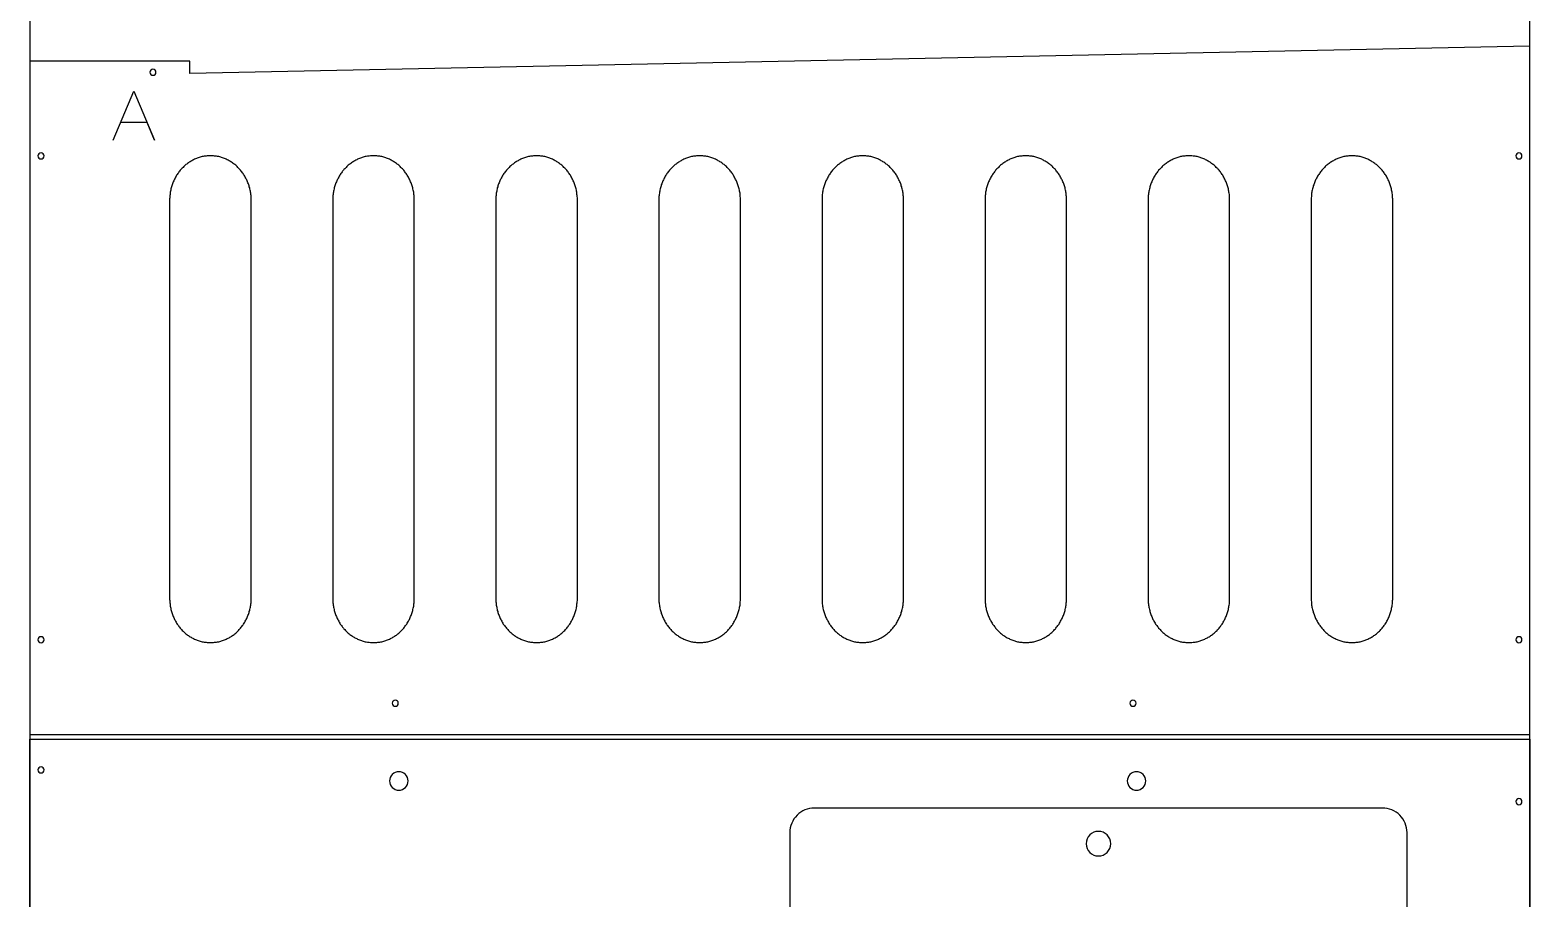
# Model space of a CAD drawing. Extents: x -841 to 4976, y -469 to 2808.
# Drawn here: x 2519 to 3739, y 1386 to 2092 of the extents above; entities that cross this region are included whole.
import ezdxf

# ---------------------------------------------------------------- set-up
doc = ezdxf.new("R2010")
doc.units = 0
for name, color, linetype in [('DEFAULT_LAYER', 1, 'CONTINUOUS'), ('LAYER_1', 18, 'CONTINUOUS'), ('T5_LOGOLAYER_20', 18, 'CONTINUOUS'), ('T5_LOGOLAYER_21', 18, 'CONTINUOUS')]:
    doc.layers.add(name, color=color, linetype=linetype)

msp = doc.modelspace()

# ---------------------------------------------------------------- linework, layer by layer
at = {"layer": 'DEFAULT_LAYER'}
for points in [[(2530.7, 1989.7, 0.414214), (2528.2, 1992.2, 0.414214), (2525.7, 1989.7, 0.414214), (2528.2, 1987.2, 0.414214)], [(3732.7, 1989.7, 0.414214), (3730.2, 1992.2, 0.414214), (3727.7, 1989.7, 0.414214), (3730.2, 1987.2, 0.414214)], [(2530.7, 1596.1, 0.414214), (2528.2, 1598.6, 0.414214), (2525.7, 1596.1, 0.414214), (2528.2, 1593.6, 0.414214)], [(3732.7, 1596.1, 0.414214), (3730.2, 1598.6, 0.414214), (3727.7, 1596.1, 0.414214), (3730.2, 1593.6, 0.414214)], [(2816.3, 1547, 0.414214), (2813.8, 1544.5, 0.414214), (2816.3, 1542, 0.414214), (2818.8, 1544.5, 0.414214)], [(3416.3, 1547, 0.414214), (3413.8, 1544.5, 0.414214), (3416.3, 1542, 0.414214), (3418.8, 1544.5, 0.414214)], [(2819.2, 1488.7, 0.414214), (2811.7, 1481.2, 0.414214), (2819.2, 1473.7, 0.414214), (2826.7, 1481.2, 0.414214)], [(3419.2, 1488.7, 0.414214), (3411.7, 1481.2, 0.414214), (3419.2, 1473.7, 0.414214), (3426.7, 1481.2, 0.414214)], [(3730.2, 1466.9, 0.414214), (3727.7, 1464.4, 0.414214), (3730.2, 1461.9, 0.414214), (3732.7, 1464.4, 0.414214)]]:
    msp.add_lwpolyline(points, format="xyb", close=True, dxfattribs=at)
for points in [[(2666, 1989.8), (2665.1, 1989.8), (2664.3, 1989.7), (2663.4, 1989.7), (2662.6, 1989.6), (2661.8, 1989.5), (2660.9, 1989.4), (2660.1, 1989.2), (2659.3, 1989.1), (2658.5, 1988.9), (2657.7, 1988.6), (2656.9, 1988.4), (2656.1, 1988.2), (2655.3, 1987.9), (2654.6, 1987.6), (2653.8, 1987.3), (2653.1, 1987), (2652.3, 1986.6), (2651.6, 1986.2), (2650.9, 1985.8), (2650.2, 1985.4), (2649.5, 1985), (2648.8, 1984.6), (2648.1, 1984.1), (2647.4, 1983.6), (2646.8, 1983.1), (2646.1, 1982.6), (2645.5, 1982.1), (2644.9, 1981.6), (2644.3, 1981), (2643.7, 1980.4), (2643.1, 1979.8), (2642.5, 1979.2), (2642, 1978.6), (2641.4, 1978), (2640.9, 1977.3), (2640.4, 1976.7), (2639.9, 1976), (2639.4, 1975.3), (2638.9, 1974.6), (2638.5, 1973.9), (2638, 1973.2), (2637.6, 1972.4), (2637.2, 1971.7), (2636.8, 1970.9), (2636.4, 1970.2), (2636.1, 1969.4), (2635.7, 1968.6), (2635.4, 1967.8), (2635.1, 1967), (2634.8, 1966.2), (2634.6, 1965.3), (2634.3, 1964.5), (2634.1, 1963.6), (2633.9, 1962.8), (2633.7, 1961.9), (2633.5, 1961), (2633.3, 1960.2), (2633.2, 1959.3), (2633.1, 1958.4), (2633, 1957.5), (2632.9, 1956.6), (2632.9, 1955.6), (2632.8, 1954.7), (2632.8, 1953.8), (2632.8, 1629.8), (2632.8, 1628.9), (2632.9, 1627.9), (2632.9, 1627), (2633, 1626.1), (2633.1, 1625.2), (2633.2, 1624.3), (2633.3, 1623.4), (2633.5, 1622.5), (2633.7, 1621.7), (2633.9, 1620.8), (2634.1, 1619.9), (2634.3, 1619.1), (2634.6, 1618.2), (2634.8, 1617.4), (2635.1, 1616.6), (2635.4, 1615.8), (2635.7, 1615), (2636.1, 1614.2), (2636.4, 1613.4), (2636.8, 1612.6), (2637.2, 1611.9), (2637.6, 1611.1), (2638, 1610.4), (2638.5, 1609.7), (2638.9, 1608.9), (2639.4, 1608.2), (2639.9, 1607.6), (2640.4, 1606.9), (2640.9, 1606.2), (2641.4, 1605.6), (2642, 1604.9), (2642.5, 1604.3), (2643.1, 1603.7), (2643.7, 1603.1), (2644.3, 1602.6), (2644.9, 1602), (2645.5, 1601.5), (2646.1, 1600.9), (2646.8, 1600.4), (2647.4, 1599.9), (2648.1, 1599.5), (2648.8, 1599), (2649.5, 1598.6), (2650.2, 1598.1), (2650.9, 1597.7), (2651.6, 1597.3), (2652.3, 1597), (2653.1, 1596.6), (2653.8, 1596.3), (2654.6, 1596), (2655.3, 1595.7), (2656.1, 1595.4), (2656.9, 1595.1), (2657.7, 1594.9), (2658.5, 1594.7), (2659.3, 1594.5), (2660.1, 1594.3), (2660.9, 1594.2), (2661.8, 1594.1), (2662.6, 1594), (2663.4, 1593.9), (2664.3, 1593.8), (2665.1, 1593.8), (2666, 1593.8), (2666.8, 1593.8), (2667.7, 1593.8), (2668.5, 1593.9), (2669.4, 1594), (2670.2, 1594.1), (2671, 1594.2), (2671.8, 1594.3), (2672.7, 1594.5), (2673.5, 1594.7), (2674.3, 1594.9), (2675.1, 1595.1), (2675.8, 1595.4), (2676.6, 1595.7), (2677.4, 1596), (2678.1, 1596.3), (2678.9, 1596.6), (2679.6, 1597), (2680.4, 1597.3), (2681.1, 1597.7), (2681.8, 1598.1), (2682.5, 1598.6), (2683.2, 1599), (2683.9, 1599.5), (2684.5, 1599.9), (2685.2, 1600.4), (2685.8, 1600.9), (2686.5, 1601.5), (2687.1, 1602), (2687.7, 1602.6), (2688.3, 1603.1), (2688.9, 1603.7), (2689.4, 1604.3), (2690, 1604.9), (2690.5, 1605.6), (2691.1, 1606.2), (2691.6, 1606.9), (2692.1, 1607.6), (2692.6, 1608.2), (2693, 1608.9), (2693.5, 1609.7), (2693.9, 1610.4), (2694.3, 1611.1), (2694.7, 1611.9), (2695.1, 1612.6), (2695.5, 1613.4), (2695.9, 1614.2), (2696.2, 1615), (2696.5, 1615.8), (2696.8, 1616.6), (2697.1, 1617.4), (2697.4, 1618.2), (2697.6, 1619.1), (2697.9, 1619.9), (2698.1, 1620.8), (2698.3, 1621.7), (2698.5, 1622.5), (2698.6, 1623.4), (2698.8, 1624.3), (2698.9, 1625.2), (2699, 1626.1), (2699, 1627), (2699.1, 1627.9), (2699.1, 1628.9), (2699.1, 1629.8), (2699.1, 1953.8), (2699.1, 1954.7), (2699.1, 1955.6), (2699, 1956.6), (2699, 1957.5), (2698.9, 1958.4), (2698.8, 1959.3), (2698.6, 1960.2), (2698.5, 1961), (2698.3, 1961.9), (2698.1, 1962.8), (2697.9, 1963.6), (2697.6, 1964.5), (2697.4, 1965.3), (2697.1, 1966.2), (2696.8, 1967), (2696.5, 1967.8), (2696.2, 1968.6), (2695.9, 1969.4), (2695.5, 1970.2), (2695.1, 1970.9), (2694.7, 1971.7), (2694.3, 1972.4), (2693.9, 1973.2), (2693.5, 1973.9), (2693, 1974.6), (2692.6, 1975.3), (2692.1, 1976), (2691.6, 1976.7), (2691.1, 1977.3), (2690.5, 1978), (2690, 1978.6), (2689.4, 1979.2), (2688.9, 1979.8), (2688.3, 1980.4), (2687.7, 1981), (2687.1, 1981.6), (2686.5, 1982.1), (2685.8, 1982.6), (2685.2, 1983.1), (2684.5, 1983.6), (2683.9, 1984.1), (2683.2, 1984.6), (2682.5, 1985), (2681.8, 1985.4), (2681.1, 1985.8), (2680.4, 1986.2), (2679.6, 1986.6), (2678.9, 1987), (2678.1, 1987.3), (2677.4, 1987.6), (2676.6, 1987.9), (2675.8, 1988.2), (2675.1, 1988.4), (2674.3, 1988.6), (2673.5, 1988.9), (2672.7, 1989.1), (2671.8, 1989.2), (2671, 1989.4), (2670.2, 1989.5), (2669.4, 1989.6), (2668.5, 1989.7), (2667.7, 1989.7), (2666.8, 1989.8)], [(2798.6, 1989.8), (2797.8, 1989.8), (2796.9, 1989.7), (2796.1, 1989.7), (2795.2, 1989.6), (2794.4, 1989.5), (2793.6, 1989.4), (2792.7, 1989.2), (2791.9, 1989.1), (2791.1, 1988.9), (2790.3, 1988.6), (2789.5, 1988.4), (2788.8, 1988.2), (2788, 1987.9), (2787.2, 1987.6), (2786.5, 1987.3), (2785.7, 1987), (2785, 1986.6), (2784.2, 1986.2), (2783.5, 1985.8), (2782.8, 1985.4), (2782.1, 1985), (2781.4, 1984.6), (2780.7, 1984.1), (2780.1, 1983.6), (2779.4, 1983.1), (2778.8, 1982.6), (2778.1, 1982.1), (2777.5, 1981.6), (2776.9, 1981), (2776.3, 1980.4), (2775.7, 1979.8), (2775.2, 1979.2), (2774.6, 1978.6), (2774.1, 1978), (2773.5, 1977.3), (2773, 1976.7), (2772.5, 1976), (2772, 1975.3), (2771.6, 1974.6), (2771.1, 1973.9), (2770.7, 1973.2), (2770.3, 1972.4), (2769.8, 1971.7), (2769.5, 1970.9), (2769.1, 1970.2), (2768.7, 1969.4), (2768.4, 1968.6), (2768.1, 1967.8), (2767.8, 1967), (2767.5, 1966.2), (2767.2, 1965.3), (2766.9, 1964.5), (2766.7, 1963.6), (2766.5, 1962.8), (2766.3, 1961.9), (2766.1, 1961), (2766, 1960.2), (2765.8, 1959.3), (2765.7, 1958.4), (2765.6, 1957.5), (2765.6, 1956.6), (2765.5, 1955.6), (2765.5, 1954.7), (2765.5, 1953.8), (2765.5, 1629.8), (2765.5, 1628.9), (2765.5, 1627.9), (2765.6, 1627), (2765.6, 1626.1), (2765.7, 1625.2), (2765.8, 1624.3), (2766, 1623.4), (2766.1, 1622.5), (2766.3, 1621.7), (2766.5, 1620.8), (2766.7, 1619.9), (2766.9, 1619.1), (2767.2, 1618.2), (2767.5, 1617.4), (2767.8, 1616.6), (2768.1, 1615.8), (2768.4, 1615), (2768.7, 1614.2), (2769.1, 1613.4), (2769.5, 1612.6), (2769.8, 1611.9), (2770.3, 1611.1), (2770.7, 1610.4), (2771.1, 1609.7), (2771.6, 1608.9), (2772, 1608.2), (2772.5, 1607.6), (2773, 1606.9), (2773.5, 1606.2), (2774.1, 1605.6), (2774.6, 1604.9), (2775.2, 1604.3), (2775.7, 1603.7), (2776.3, 1603.1), (2776.9, 1602.6), (2777.5, 1602), (2778.1, 1601.5), (2778.8, 1600.9), (2779.4, 1600.4), (2780.1, 1599.9), (2780.7, 1599.5), (2781.4, 1599), (2782.1, 1598.6), (2782.8, 1598.1), (2783.5, 1597.7), (2784.2, 1597.3), (2785, 1597), (2785.7, 1596.6), (2786.5, 1596.3), (2787.2, 1596), (2788, 1595.7), (2788.8, 1595.4), (2789.5, 1595.1), (2790.3, 1594.9), (2791.1, 1594.7), (2791.9, 1594.5), (2792.7, 1594.3), (2793.6, 1594.2), (2794.4, 1594.1), (2795.2, 1594), (2796.1, 1593.9), (2796.9, 1593.8), (2797.8, 1593.8), (2798.6, 1593.8), (2799.5, 1593.8), (2800.3, 1593.8), (2801.2, 1593.9), (2802, 1594), (2802.8, 1594.1), (2803.7, 1594.2), (2804.5, 1594.3), (2805.3, 1594.5), (2806.1, 1594.7), (2806.9, 1594.9), (2807.7, 1595.1), (2808.5, 1595.4), (2809.2, 1595.7), (2810, 1596), (2810.8, 1596.3), (2811.5, 1596.6), (2812.3, 1597), (2813, 1597.3), (2813.7, 1597.7), (2814.4, 1598.1), (2815.1, 1598.6), (2815.8, 1599), (2816.5, 1599.5), (2817.2, 1599.9), (2817.8, 1600.4), (2818.5, 1600.9), (2819.1, 1601.5), (2819.7, 1602), (2820.3, 1602.6), (2820.9, 1603.1), (2821.5, 1603.7), (2822.1, 1604.3), (2822.6, 1604.9), (2823.2, 1605.6), (2823.7, 1606.2), (2824.2, 1606.9), (2824.7, 1607.6), (2825.2, 1608.2), (2825.7, 1608.9), (2826.1, 1609.7), (2826.5, 1610.4), (2827, 1611.1), (2827.4, 1611.9), (2827.8, 1612.6), (2828.1, 1613.4), (2828.5, 1614.2), (2828.8, 1615), (2829.2, 1615.8), (2829.5, 1616.6), (2829.8, 1617.4), (2830, 1618.2), (2830.3, 1619.1), (2830.5, 1619.9), (2830.7, 1620.8), (2830.9, 1621.7), (2831.1, 1622.5), (2831.3, 1623.4), (2831.4, 1624.3), (2831.5, 1625.2), (2831.6, 1626.1), (2831.7, 1627), (2831.7, 1627.9), (2831.8, 1628.9), (2831.8, 1629.8), (2831.8, 1953.8), (2831.8, 1954.7), (2831.7, 1955.6), (2831.7, 1956.6), (2831.6, 1957.5), (2831.5, 1958.4), (2831.4, 1959.3), (2831.3, 1960.2), (2831.1, 1961), (2830.9, 1961.9), (2830.7, 1962.8), (2830.5, 1963.6), (2830.3, 1964.5), (2830, 1965.3), (2829.8, 1966.2), (2829.5, 1967), (2829.2, 1967.8), (2828.8, 1968.6), (2828.5, 1969.4), (2828.1, 1970.2), (2827.8, 1970.9), (2827.4, 1971.7), (2827, 1972.4), (2826.5, 1973.2), (2826.1, 1973.9), (2825.7, 1974.6), (2825.2, 1975.3), (2824.7, 1976), (2824.2, 1976.7), (2823.7, 1977.3), (2823.2, 1978), (2822.6, 1978.6), (2822.1, 1979.2), (2821.5, 1979.8), (2820.9, 1980.4), (2820.3, 1981), (2819.7, 1981.6), (2819.1, 1982.1), (2818.5, 1982.6), (2817.8, 1983.1), (2817.2, 1983.6), (2816.5, 1984.1), (2815.8, 1984.6), (2815.1, 1985), (2814.4, 1985.4), (2813.7, 1985.8), (2813, 1986.2), (2812.3, 1986.6), (2811.5, 1987), (2810.8, 1987.3), (2810, 1987.6), (2809.2, 1987.9), (2808.5, 1988.2), (2807.7, 1988.4), (2806.9, 1988.6), (2806.1, 1988.9), (2805.3, 1989.1), (2804.5, 1989.2), (2803.7, 1989.4), (2802.8, 1989.5), (2802, 1989.6), (2801.2, 1989.7), (2800.3, 1989.7), (2799.5, 1989.8)], [(2931.2, 1989.8), (2930.4, 1989.8), (2929.5, 1989.7), (2928.7, 1989.7), (2927.9, 1989.6), (2927, 1989.5), (2926.2, 1989.4), (2925.4, 1989.2), (2924.6, 1989.1), (2923.8, 1988.9), (2923, 1988.6), (2922.2, 1988.4), (2921.4, 1988.2), (2920.6, 1987.9), (2919.8, 1987.6), (2919.1, 1987.3), (2918.3, 1987), (2917.6, 1986.6), (2916.9, 1986.2), (2916.2, 1985.8), (2915.4, 1985.4), (2914.7, 1985), (2914.1, 1984.6), (2913.4, 1984.1), (2912.7, 1983.6), (2912.1, 1983.1), (2911.4, 1982.6), (2910.8, 1982.1), (2910.2, 1981.6), (2909.5, 1981), (2909, 1980.4), (2908.4, 1979.8), (2907.8, 1979.2), (2907.2, 1978.6), (2906.7, 1978), (2906.2, 1977.3), (2905.7, 1976.7), (2905.2, 1976), (2904.7, 1975.3), (2904.2, 1974.6), (2903.8, 1973.9), (2903.3, 1973.2), (2902.9, 1972.4), (2902.5, 1971.7), (2902.1, 1970.9), (2901.7, 1970.2), (2901.4, 1969.4), (2901, 1968.6), (2900.7, 1967.8), (2900.4, 1967), (2900.1, 1966.2), (2899.8, 1965.3), (2899.6, 1964.5), (2899.3, 1963.6), (2899.1, 1962.8), (2898.9, 1961.9), (2898.8, 1961), (2898.6, 1960.2), (2898.5, 1959.3), (2898.4, 1958.4), (2898.3, 1957.5), (2898.2, 1956.6), (2898.1, 1955.6), (2898.1, 1954.7), (2898.1, 1953.8), (2898.1, 1629.8), (2898.1, 1628.9), (2898.1, 1627.9), (2898.2, 1627), (2898.3, 1626.1), (2898.4, 1625.2), (2898.5, 1624.3), (2898.6, 1623.4), (2898.8, 1622.5), (2898.9, 1621.7), (2899.1, 1620.8), (2899.3, 1619.9), (2899.6, 1619.1), (2899.8, 1618.2), (2900.1, 1617.4), (2900.4, 1616.6), (2900.7, 1615.8), (2901, 1615), (2901.4, 1614.2), (2901.7, 1613.4), (2902.1, 1612.6), (2902.5, 1611.9), (2902.9, 1611.1), (2903.3, 1610.4), (2903.8, 1609.7), (2904.2, 1608.9), (2904.7, 1608.2), (2905.2, 1607.6), (2905.7, 1606.9), (2906.2, 1606.2), (2906.7, 1605.6), (2907.2, 1604.9), (2907.8, 1604.3), (2908.4, 1603.7), (2909, 1603.1), (2909.5, 1602.6), (2910.2, 1602), (2910.8, 1601.5), (2911.4, 1600.9), (2912.1, 1600.4), (2912.7, 1599.9), (2913.4, 1599.5), (2914.1, 1599), (2914.7, 1598.6), (2915.4, 1598.1), (2916.2, 1597.7), (2916.9, 1597.3), (2917.6, 1597), (2918.3, 1596.6), (2919.1, 1596.3), (2919.8, 1596), (2920.6, 1595.7), (2921.4, 1595.4), (2922.2, 1595.1), (2923, 1594.9), (2923.8, 1594.7), (2924.6, 1594.5), (2925.4, 1594.3), (2926.2, 1594.2), (2927, 1594.1), (2927.9, 1594), (2928.7, 1593.9), (2929.5, 1593.8), (2930.4, 1593.8), (2931.2, 1593.8), (2932.1, 1593.8), (2933, 1593.8), (2933.8, 1593.9), (2934.6, 1594), (2935.5, 1594.1), (2936.3, 1594.2), (2937.1, 1594.3), (2937.9, 1594.5), (2938.7, 1594.7), (2939.5, 1594.9), (2940.3, 1595.1), (2941.1, 1595.4), (2941.9, 1595.7), (2942.6, 1596), (2943.4, 1596.3), (2944.2, 1596.6), (2944.9, 1597), (2945.6, 1597.3), (2946.3, 1597.7), (2947.1, 1598.1), (2947.8, 1598.6), (2948.4, 1599), (2949.1, 1599.5), (2949.8, 1599.9), (2950.4, 1600.4), (2951.1, 1600.9), (2951.7, 1601.5), (2952.3, 1602), (2952.9, 1602.6), (2953.5, 1603.1), (2954.1, 1603.7), (2954.7, 1604.3), (2955.3, 1604.9), (2955.8, 1605.6), (2956.3, 1606.2), (2956.8, 1606.9), (2957.3, 1607.6), (2957.8, 1608.2), (2958.3, 1608.9), (2958.7, 1609.7), (2959.2, 1610.4), (2959.6, 1611.1), (2960, 1611.9), (2960.4, 1612.6), (2960.8, 1613.4), (2961.1, 1614.2), (2961.5, 1615), (2961.8, 1615.8), (2962.1, 1616.6), (2962.4, 1617.4), (2962.7, 1618.2), (2962.9, 1619.1), (2963.1, 1619.9), (2963.4, 1620.8), (2963.6, 1621.7), (2963.7, 1622.5), (2963.9, 1623.4), (2964, 1624.3), (2964.1, 1625.2), (2964.2, 1626.1), (2964.3, 1627), (2964.4, 1627.9), (2964.4, 1628.9), (2964.4, 1629.8), (2964.4, 1953.8), (2964.4, 1954.7), (2964.4, 1955.6), (2964.3, 1956.6), (2964.2, 1957.5), (2964.1, 1958.4), (2964, 1959.3), (2963.9, 1960.2), (2963.7, 1961), (2963.6, 1961.9), (2963.4, 1962.8), (2963.1, 1963.6), (2962.9, 1964.5), (2962.7, 1965.3), (2962.4, 1966.2), (2962.1, 1967), (2961.8, 1967.8), (2961.5, 1968.6), (2961.1, 1969.4), (2960.8, 1970.2), (2960.4, 1970.9), (2960, 1971.7), (2959.6, 1972.4), (2959.2, 1973.2), (2958.7, 1973.9), (2958.3, 1974.6), (2957.8, 1975.3), (2957.3, 1976), (2956.8, 1976.7), (2956.3, 1977.3), (2955.8, 1978), (2955.3, 1978.6), (2954.7, 1979.2), (2954.1, 1979.8), (2953.5, 1980.4), (2952.9, 1981), (2952.3, 1981.6), (2951.7, 1982.1), (2951.1, 1982.6), (2950.4, 1983.1), (2949.8, 1983.6), (2949.1, 1984.1), (2948.4, 1984.6), (2947.8, 1985), (2947.1, 1985.4), (2946.3, 1985.8), (2945.6, 1986.2), (2944.9, 1986.6), (2944.2, 1987), (2943.4, 1987.3), (2942.6, 1987.6), (2941.9, 1987.9), (2941.1, 1988.2), (2940.3, 1988.4), (2939.5, 1988.6), (2938.7, 1988.9), (2937.9, 1989.1), (2937.1, 1989.2), (2936.3, 1989.4), (2935.5, 1989.5), (2934.6, 1989.6), (2933.8, 1989.7), (2933, 1989.7), (2932.1, 1989.8)], [(3063.9, 1989.8), (3063, 1989.8), (3062.2, 1989.7), (3061.3, 1989.7), (3060.5, 1989.6), (3059.7, 1989.5), (3058.8, 1989.4), (3058, 1989.2), (3057.2, 1989.1), (3056.4, 1988.9), (3055.6, 1988.6), (3054.8, 1988.4), (3054, 1988.2), (3053.2, 1987.9), (3052.5, 1987.6), (3051.7, 1987.3), (3051, 1987), (3050.2, 1986.6), (3049.5, 1986.2), (3048.8, 1985.8), (3048.1, 1985.4), (3047.4, 1985), (3046.7, 1984.6), (3046, 1984.1), (3045.3, 1983.6), (3044.7, 1983.1), (3044, 1982.6), (3043.4, 1982.1), (3042.8, 1981.6), (3042.2, 1981), (3041.6, 1980.4), (3041, 1979.8), (3040.4, 1979.2), (3039.9, 1978.6), (3039.3, 1978), (3038.8, 1977.3), (3038.3, 1976.7), (3037.8, 1976), (3037.3, 1975.3), (3036.8, 1974.6), (3036.4, 1973.9), (3035.9, 1973.2), (3035.5, 1972.4), (3035.1, 1971.7), (3034.7, 1970.9), (3034.4, 1970.2), (3034, 1969.4), (3033.7, 1968.6), (3033.3, 1967.8), (3033, 1967), (3032.7, 1966.2), (3032.5, 1965.3), (3032.2, 1964.5), (3032, 1963.6), (3031.8, 1962.8), (3031.6, 1961.9), (3031.4, 1961), (3031.2, 1960.2), (3031.1, 1959.3), (3031, 1958.4), (3030.9, 1957.5), (3030.8, 1956.6), (3030.8, 1955.6), (3030.7, 1954.7), (3030.7, 1953.8), (3030.7, 1629.8), (3030.7, 1628.9), (3030.8, 1627.9), (3030.8, 1627), (3030.9, 1626.1), (3031, 1625.2), (3031.1, 1624.3), (3031.2, 1623.4), (3031.4, 1622.5), (3031.6, 1621.7), (3031.8, 1620.8), (3032, 1619.9), (3032.2, 1619.1), (3032.5, 1618.2), (3032.7, 1617.4), (3033, 1616.6), (3033.3, 1615.8), (3033.7, 1615), (3034, 1614.2), (3034.4, 1613.4), (3034.7, 1612.6), (3035.1, 1611.9), (3035.5, 1611.1), (3035.9, 1610.4), (3036.4, 1609.7), (3036.8, 1608.9), (3037.3, 1608.2), (3037.8, 1607.6), (3038.3, 1606.9), (3038.8, 1606.2), (3039.3, 1605.6), (3039.9, 1604.9), (3040.4, 1604.3), (3041, 1603.7), (3041.6, 1603.1), (3042.2, 1602.6), (3042.8, 1602), (3043.4, 1601.5), (3044, 1600.9), (3044.7, 1600.4), (3045.3, 1599.9), (3046, 1599.5), (3046.7, 1599), (3047.4, 1598.6), (3048.1, 1598.1), (3048.8, 1597.7), (3049.5, 1597.3), (3050.2, 1597), (3051, 1596.6), (3051.7, 1596.3), (3052.5, 1596), (3053.2, 1595.7), (3054, 1595.4), (3054.8, 1595.1), (3055.6, 1594.9), (3056.4, 1594.7), (3057.2, 1594.5), (3058, 1594.3), (3058.8, 1594.2), (3059.7, 1594.1), (3060.5, 1594), (3061.3, 1593.9), (3062.2, 1593.8), (3063, 1593.8), (3063.9, 1593.8), (3064.7, 1593.8), (3065.6, 1593.8), (3066.4, 1593.9), (3067.3, 1594), (3068.1, 1594.1), (3068.9, 1594.2), (3069.8, 1594.3), (3070.6, 1594.5), (3071.4, 1594.7), (3072.2, 1594.9), (3073, 1595.1), (3073.7, 1595.4), (3074.5, 1595.7), (3075.3, 1596), (3076, 1596.3), (3076.8, 1596.6), (3077.5, 1597), (3078.3, 1597.3), (3079, 1597.7), (3079.7, 1598.1), (3080.4, 1598.6), (3081.1, 1599), (3081.8, 1599.5), (3082.4, 1599.9), (3083.1, 1600.4), (3083.7, 1600.9), (3084.4, 1601.5), (3085, 1602), (3085.6, 1602.6), (3086.2, 1603.1), (3086.8, 1603.7), (3087.3, 1604.3), (3087.9, 1604.9), (3088.4, 1605.6), (3089, 1606.2), (3089.5, 1606.9), (3090, 1607.6), (3090.5, 1608.2), (3090.9, 1608.9), (3091.4, 1609.7), (3091.8, 1610.4), (3092.2, 1611.1), (3092.6, 1611.9), (3093, 1612.6), (3093.4, 1613.4), (3093.8, 1614.2), (3094.1, 1615), (3094.4, 1615.8), (3094.7, 1616.6), (3095, 1617.4), (3095.3, 1618.2), (3095.6, 1619.1), (3095.8, 1619.9), (3096, 1620.8), (3096.2, 1621.7), (3096.4, 1622.5), (3096.5, 1623.4), (3096.7, 1624.3), (3096.8, 1625.2), (3096.9, 1626.1), (3096.9, 1627), (3097, 1627.9), (3097, 1628.9), (3097, 1629.8), (3097, 1953.8), (3097, 1954.7), (3097, 1955.6), (3096.9, 1956.6), (3096.9, 1957.5), (3096.8, 1958.4), (3096.7, 1959.3), (3096.5, 1960.2), (3096.4, 1961), (3096.2, 1961.9), (3096, 1962.8), (3095.8, 1963.6), (3095.6, 1964.5), (3095.3, 1965.3), (3095, 1966.2), (3094.7, 1967), (3094.4, 1967.8), (3094.1, 1968.6), (3093.8, 1969.4), (3093.4, 1970.2), (3093, 1970.9), (3092.6, 1971.7), (3092.2, 1972.4), (3091.8, 1973.2), (3091.4, 1973.9), (3090.9, 1974.6), (3090.5, 1975.3), (3090, 1976), (3089.5, 1976.7), (3089, 1977.3), (3088.4, 1978), (3087.9, 1978.6), (3087.3, 1979.2), (3086.8, 1979.8), (3086.2, 1980.4), (3085.6, 1981), (3085, 1981.6), (3084.4, 1982.1), (3083.7, 1982.6), (3083.1, 1983.1), (3082.4, 1983.6), (3081.8, 1984.1), (3081.1, 1984.6), (3080.4, 1985), (3079.7, 1985.4), (3079, 1985.8), (3078.3, 1986.2), (3077.5, 1986.6), (3076.8, 1987), (3076, 1987.3), (3075.3, 1987.6), (3074.5, 1987.9), (3073.7, 1988.2), (3073, 1988.4), (3072.2, 1988.6), (3071.4, 1988.9), (3070.6, 1989.1), (3069.8, 1989.2), (3068.9, 1989.4), (3068.1, 1989.5), (3067.3, 1989.6), (3066.4, 1989.7), (3065.6, 1989.7), (3064.7, 1989.8)], [(3196.5, 1989.8), (3195.7, 1989.8), (3194.8, 1989.7), (3194, 1989.7), (3193.1, 1989.6), (3192.3, 1989.5), (3191.5, 1989.4), (3190.6, 1989.2), (3189.8, 1989.1), (3189, 1988.9), (3188.2, 1988.6), (3187.4, 1988.4), (3186.7, 1988.2), (3185.9, 1987.9), (3185.1, 1987.6), (3184.4, 1987.3), (3183.6, 1987), (3182.9, 1986.6), (3182.1, 1986.2), (3181.4, 1985.8), (3180.7, 1985.4), (3180, 1985), (3179.3, 1984.6), (3178.6, 1984.1), (3178, 1983.6), (3177.3, 1983.1), (3176.7, 1982.6), (3176, 1982.1), (3175.4, 1981.6), (3174.8, 1981), (3174.2, 1980.4), (3173.6, 1979.8), (3173.1, 1979.2), (3172.5, 1978.6), (3172, 1978), (3171.4, 1977.3), (3170.9, 1976.7), (3170.4, 1976), (3169.9, 1975.3), (3169.5, 1974.6), (3169, 1973.9), (3168.6, 1973.2), (3168.2, 1972.4), (3167.8, 1971.7), (3167.4, 1970.9), (3167, 1970.2), (3166.6, 1969.4), (3166.3, 1968.6), (3166, 1967.8), (3165.7, 1967), (3165.4, 1966.2), (3165.1, 1965.3), (3164.8, 1964.5), (3164.6, 1963.6), (3164.4, 1962.8), (3164.2, 1961.9), (3164, 1961), (3163.9, 1960.2), (3163.7, 1959.3), (3163.6, 1958.4), (3163.5, 1957.5), (3163.5, 1956.6), (3163.4, 1955.6), (3163.4, 1954.7), (3163.4, 1953.8), (3163.4, 1629.8), (3163.4, 1628.9), (3163.4, 1627.9), (3163.5, 1627), (3163.5, 1626.1), (3163.6, 1625.2), (3163.7, 1624.3), (3163.9, 1623.4), (3164, 1622.5), (3164.2, 1621.7), (3164.4, 1620.8), (3164.6, 1619.9), (3164.8, 1619.1), (3165.1, 1618.2), (3165.4, 1617.4), (3165.7, 1616.6), (3166, 1615.8), (3166.3, 1615), (3166.6, 1614.2), (3167, 1613.4), (3167.4, 1612.6), (3167.8, 1611.9), (3168.2, 1611.1), (3168.6, 1610.4), (3169, 1609.7), (3169.5, 1608.9), (3169.9, 1608.2), (3170.4, 1607.6), (3170.9, 1606.9), (3171.4, 1606.2), (3172, 1605.6), (3172.5, 1604.9), (3173.1, 1604.3), (3173.6, 1603.7), (3174.2, 1603.1), (3174.8, 1602.6), (3175.4, 1602), (3176, 1601.5), (3176.7, 1600.9), (3177.3, 1600.4), (3178, 1599.9), (3178.6, 1599.5), (3179.3, 1599), (3180, 1598.6), (3180.7, 1598.1), (3181.4, 1597.7), (3182.1, 1597.3), (3182.9, 1597), (3183.6, 1596.6), (3184.4, 1596.3), (3185.1, 1596), (3185.9, 1595.7), (3186.7, 1595.4), (3187.4, 1595.1), (3188.2, 1594.9), (3189, 1594.7), (3189.8, 1594.5), (3190.6, 1594.3), (3191.5, 1594.2), (3192.3, 1594.1), (3193.1, 1594), (3194, 1593.9), (3194.8, 1593.8), (3195.7, 1593.8), (3196.5, 1593.8), (3197.4, 1593.8), (3198.2, 1593.8), (3199.1, 1593.9), (3199.9, 1594), (3200.7, 1594.1), (3201.6, 1594.2), (3202.4, 1594.3), (3203.2, 1594.5), (3204, 1594.7), (3204.8, 1594.9), (3205.6, 1595.1), (3206.4, 1595.4), (3207.2, 1595.7), (3207.9, 1596), (3208.7, 1596.3), (3209.4, 1596.6), (3210.2, 1597), (3210.9, 1597.3), (3211.6, 1597.7), (3212.3, 1598.1), (3213, 1598.6), (3213.7, 1599), (3214.4, 1599.5), (3215.1, 1599.9), (3215.7, 1600.4), (3216.4, 1600.9), (3217, 1601.5), (3217.6, 1602), (3218.2, 1602.6), (3218.8, 1603.1), (3219.4, 1603.7), (3220, 1604.3), (3220.5, 1604.9), (3221.1, 1605.6), (3221.6, 1606.2), (3222.1, 1606.9), (3222.6, 1607.6), (3223.1, 1608.2), (3223.6, 1608.9), (3224, 1609.7), (3224.5, 1610.4), (3224.9, 1611.1), (3225.3, 1611.9), (3225.7, 1612.6), (3226, 1613.4), (3226.4, 1614.2), (3226.7, 1615), (3227.1, 1615.8), (3227.4, 1616.6), (3227.7, 1617.4), (3227.9, 1618.2), (3228.2, 1619.1), (3228.4, 1619.9), (3228.6, 1620.8), (3228.8, 1621.7), (3229, 1622.5), (3229.2, 1623.4), (3229.3, 1624.3), (3229.4, 1625.2), (3229.5, 1626.1), (3229.6, 1627), (3229.6, 1627.9), (3229.7, 1628.9), (3229.7, 1629.8), (3229.7, 1953.8), (3229.7, 1954.7), (3229.6, 1955.6), (3229.6, 1956.6), (3229.5, 1957.5), (3229.4, 1958.4), (3229.3, 1959.3), (3229.2, 1960.2), (3229, 1961), (3228.8, 1961.9), (3228.6, 1962.8), (3228.4, 1963.6), (3228.2, 1964.5), (3227.9, 1965.3), (3227.7, 1966.2), (3227.4, 1967), (3227.1, 1967.8), (3226.7, 1968.6), (3226.4, 1969.4), (3226, 1970.2), (3225.7, 1970.9), (3225.3, 1971.7), (3224.9, 1972.4), (3224.5, 1973.2), (3224, 1973.9), (3223.6, 1974.6), (3223.1, 1975.3), (3222.6, 1976), (3222.1, 1976.7), (3221.6, 1977.3), (3221.1, 1978), (3220.5, 1978.6), (3220, 1979.2), (3219.4, 1979.8), (3218.8, 1980.4), (3218.2, 1981), (3217.6, 1981.6), (3217, 1982.1), (3216.4, 1982.6), (3215.7, 1983.1), (3215.1, 1983.6), (3214.4, 1984.1), (3213.7, 1984.6), (3213, 1985), (3212.3, 1985.4), (3211.6, 1985.8), (3210.9, 1986.2), (3210.2, 1986.6), (3209.4, 1987), (3208.7, 1987.3), (3207.9, 1987.6), (3207.2, 1987.9), (3206.4, 1988.2), (3205.6, 1988.4), (3204.8, 1988.6), (3204, 1988.9), (3203.2, 1989.1), (3202.4, 1989.2), (3201.6, 1989.4), (3200.7, 1989.5), (3199.9, 1989.6), (3199.1, 1989.7), (3198.2, 1989.7), (3197.4, 1989.8)], [(3329.2, 1989.8), (3328.3, 1989.8), (3327.4, 1989.7), (3326.6, 1989.7), (3325.8, 1989.6), (3324.9, 1989.5), (3324.1, 1989.4), (3323.3, 1989.2), (3322.5, 1989.1), (3321.7, 1988.9), (3320.9, 1988.6), (3320.1, 1988.4), (3319.3, 1988.2), (3318.5, 1987.9), (3317.8, 1987.6), (3317, 1987.3), (3316.2, 1987), (3315.5, 1986.6), (3314.8, 1986.2), (3314.1, 1985.8), (3313.3, 1985.4), (3312.6, 1985), (3312, 1984.6), (3311.3, 1984.1), (3310.6, 1983.6), (3310, 1983.1), (3309.3, 1982.6), (3308.7, 1982.1), (3308.1, 1981.6), (3307.5, 1981), (3306.9, 1980.4), (3306.3, 1979.8), (3305.7, 1979.2), (3305.1, 1978.6), (3304.6, 1978), (3304.1, 1977.3), (3303.6, 1976.7), (3303.1, 1976), (3302.6, 1975.3), (3302.1, 1974.6), (3301.7, 1973.9), (3301.2, 1973.2), (3300.8, 1972.4), (3300.4, 1971.7), (3300, 1970.9), (3299.6, 1970.2), (3299.3, 1969.4), (3298.9, 1968.6), (3298.6, 1967.8), (3298.3, 1967), (3298, 1966.2), (3297.7, 1965.3), (3297.5, 1964.5), (3297.3, 1963.6), (3297, 1962.8), (3296.8, 1961.9), (3296.7, 1961), (3296.5, 1960.2), (3296.4, 1959.3), (3296.3, 1958.4), (3296.2, 1957.5), (3296.1, 1956.6), (3296, 1955.6), (3296, 1954.7), (3296, 1953.8), (3296, 1629.8), (3296, 1628.9), (3296, 1627.9), (3296.1, 1627), (3296.2, 1626.1), (3296.3, 1625.2), (3296.4, 1624.3), (3296.5, 1623.4), (3296.7, 1622.5), (3296.8, 1621.7), (3297, 1620.8), (3297.3, 1619.9), (3297.5, 1619.1), (3297.7, 1618.2), (3298, 1617.4), (3298.3, 1616.6), (3298.6, 1615.8), (3298.9, 1615), (3299.3, 1614.2), (3299.6, 1613.4), (3300, 1612.6), (3300.4, 1611.9), (3300.8, 1611.1), (3301.2, 1610.4), (3301.7, 1609.7), (3302.1, 1608.9), (3302.6, 1608.2), (3303.1, 1607.6), (3303.6, 1606.9), (3304.1, 1606.2), (3304.6, 1605.6), (3305.1, 1604.9), (3305.7, 1604.3), (3306.3, 1603.7), (3306.9, 1603.1), (3307.5, 1602.6), (3308.1, 1602), (3308.7, 1601.5), (3309.3, 1600.9), (3310, 1600.4), (3310.6, 1599.9), (3311.3, 1599.5), (3312, 1599), (3312.6, 1598.6), (3313.3, 1598.1), (3314.1, 1597.7), (3314.8, 1597.3), (3315.5, 1597), (3316.2, 1596.6), (3317, 1596.3), (3317.8, 1596), (3318.5, 1595.7), (3319.3, 1595.4), (3320.1, 1595.1), (3320.9, 1594.9), (3321.7, 1594.7), (3322.5, 1594.5), (3323.3, 1594.3), (3324.1, 1594.2), (3324.9, 1594.1), (3325.8, 1594), (3326.6, 1593.9), (3327.4, 1593.8), (3328.3, 1593.8), (3329.2, 1593.8), (3330, 1593.8), (3330.9, 1593.8), (3331.7, 1593.9), (3332.5, 1594), (3333.4, 1594.1), (3334.2, 1594.2), (3335, 1594.3), (3335.8, 1594.5), (3336.6, 1594.7), (3337.4, 1594.9), (3338.2, 1595.1), (3339, 1595.4), (3339.8, 1595.7), (3340.6, 1596), (3341.3, 1596.3), (3342.1, 1596.6), (3342.8, 1597), (3343.5, 1597.3), (3344.2, 1597.7), (3345, 1598.1), (3345.7, 1598.6), (3346.3, 1599), (3347, 1599.5), (3347.7, 1599.9), (3348.3, 1600.4), (3349, 1600.9), (3349.6, 1601.5), (3350.2, 1602), (3350.9, 1602.6), (3351.4, 1603.1), (3352, 1603.7), (3352.6, 1604.3), (3353.2, 1604.9), (3353.7, 1605.6), (3354.2, 1606.2), (3354.7, 1606.9), (3355.2, 1607.6), (3355.7, 1608.2), (3356.2, 1608.9), (3356.6, 1609.7), (3357.1, 1610.4), (3357.5, 1611.1), (3357.9, 1611.9), (3358.3, 1612.6), (3358.7, 1613.4), (3359, 1614.2), (3359.4, 1615), (3359.7, 1615.8), (3360, 1616.6), (3360.3, 1617.4), (3360.6, 1618.2), (3360.8, 1619.1), (3361.1, 1619.9), (3361.3, 1620.8), (3361.5, 1621.7), (3361.6, 1622.5), (3361.8, 1623.4), (3361.9, 1624.3), (3362, 1625.2), (3362.1, 1626.1), (3362.2, 1627), (3362.3, 1627.9), (3362.3, 1628.9), (3362.3, 1629.8), (3362.3, 1953.8), (3362.3, 1954.7), (3362.3, 1955.6), (3362.2, 1956.6), (3362.1, 1957.5), (3362, 1958.4), (3361.9, 1959.3), (3361.8, 1960.2), (3361.6, 1961), (3361.5, 1961.9), (3361.3, 1962.8), (3361.1, 1963.6), (3360.8, 1964.5), (3360.6, 1965.3), (3360.3, 1966.2), (3360, 1967), (3359.7, 1967.8), (3359.4, 1968.6), (3359, 1969.4), (3358.7, 1970.2), (3358.3, 1970.9), (3357.9, 1971.7), (3357.5, 1972.4), (3357.1, 1973.2), (3356.6, 1973.9), (3356.2, 1974.6), (3355.7, 1975.3), (3355.2, 1976), (3354.7, 1976.7), (3354.2, 1977.3), (3353.7, 1978), (3353.2, 1978.6), (3352.6, 1979.2), (3352, 1979.8), (3351.4, 1980.4), (3350.9, 1981), (3350.2, 1981.6), (3349.6, 1982.1), (3349, 1982.6), (3348.3, 1983.1), (3347.7, 1983.6), (3347, 1984.1), (3346.3, 1984.6), (3345.7, 1985), (3345, 1985.4), (3344.2, 1985.8), (3343.5, 1986.2), (3342.8, 1986.6), (3342.1, 1987), (3341.3, 1987.3), (3340.6, 1987.6), (3339.8, 1987.9), (3339, 1988.2), (3338.2, 1988.4), (3337.4, 1988.6), (3336.6, 1988.9), (3335.8, 1989.1), (3335, 1989.2), (3334.2, 1989.4), (3333.4, 1989.5), (3332.5, 1989.6), (3331.7, 1989.7), (3330.9, 1989.7), (3330, 1989.8)], [(3461.8, 1989.8), (3460.9, 1989.8), (3460.1, 1989.7), (3459.2, 1989.7), (3458.4, 1989.6), (3457.6, 1989.5), (3456.7, 1989.4), (3455.9, 1989.2), (3455.1, 1989.1), (3454.3, 1988.9), (3453.5, 1988.6), (3452.7, 1988.4), (3451.9, 1988.2), (3451.2, 1987.9), (3450.4, 1987.6), (3449.6, 1987.3), (3448.9, 1987), (3448.1, 1986.6), (3447.4, 1986.2), (3446.7, 1985.8), (3446, 1985.4), (3445.3, 1985), (3444.6, 1984.6), (3443.9, 1984.1), (3443.2, 1983.6), (3442.6, 1983.1), (3441.9, 1982.6), (3441.3, 1982.1), (3440.7, 1981.6), (3440.1, 1981), (3439.5, 1980.4), (3438.9, 1979.8), (3438.3, 1979.2), (3437.8, 1978.6), (3437.2, 1978), (3436.7, 1977.3), (3436.2, 1976.7), (3435.7, 1976), (3435.2, 1975.3), (3434.7, 1974.6), (3434.3, 1973.9), (3433.9, 1973.2), (3433.4, 1972.4), (3433, 1971.7), (3432.6, 1970.9), (3432.3, 1970.2), (3431.9, 1969.4), (3431.6, 1968.6), (3431.2, 1967.8), (3430.9, 1967), (3430.6, 1966.2), (3430.4, 1965.3), (3430.1, 1964.5), (3429.9, 1963.6), (3429.7, 1962.8), (3429.5, 1961.9), (3429.3, 1961), (3429.1, 1960.2), (3429, 1959.3), (3428.9, 1958.4), (3428.8, 1957.5), (3428.7, 1956.6), (3428.7, 1955.6), (3428.6, 1954.7), (3428.6, 1953.8), (3428.6, 1629.8), (3428.6, 1628.9), (3428.7, 1627.9), (3428.7, 1627), (3428.8, 1626.1), (3428.9, 1625.2), (3429, 1624.3), (3429.1, 1623.4), (3429.3, 1622.5), (3429.5, 1621.7), (3429.7, 1620.8), (3429.9, 1619.9), (3430.1, 1619.1), (3430.4, 1618.2), (3430.6, 1617.4), (3430.9, 1616.6), (3431.2, 1615.8), (3431.6, 1615), (3431.9, 1614.2), (3432.3, 1613.4), (3432.6, 1612.6), (3433, 1611.9), (3433.4, 1611.1), (3433.9, 1610.4), (3434.3, 1609.7), (3434.7, 1608.9), (3435.2, 1608.2), (3435.7, 1607.6), (3436.2, 1606.9), (3436.7, 1606.2), (3437.2, 1605.6), (3437.8, 1604.9), (3438.3, 1604.3), (3438.9, 1603.7), (3439.5, 1603.1), (3440.1, 1602.6), (3440.7, 1602), (3441.3, 1601.5), (3441.9, 1600.9), (3442.6, 1600.4), (3443.2, 1599.9), (3443.9, 1599.5), (3444.6, 1599), (3445.3, 1598.6), (3446, 1598.1), (3446.7, 1597.7), (3447.4, 1597.3), (3448.1, 1597), (3448.9, 1596.6), (3449.6, 1596.3), (3450.4, 1596), (3451.2, 1595.7), (3451.9, 1595.4), (3452.7, 1595.1), (3453.5, 1594.9), (3454.3, 1594.7), (3455.1, 1594.5), (3455.9, 1594.3), (3456.7, 1594.2), (3457.6, 1594.1), (3458.4, 1594), (3459.2, 1593.9), (3460.1, 1593.8), (3460.9, 1593.8), (3461.8, 1593.8), (3462.6, 1593.8), (3463.5, 1593.8), (3464.3, 1593.9), (3465.2, 1594), (3466, 1594.1), (3466.8, 1594.2), (3467.7, 1594.3), (3468.5, 1594.5), (3469.3, 1594.7), (3470.1, 1594.9), (3470.9, 1595.1), (3471.6, 1595.4), (3472.4, 1595.7), (3473.2, 1596), (3473.9, 1596.3), (3474.7, 1596.6), (3475.4, 1597), (3476.2, 1597.3), (3476.9, 1597.7), (3477.6, 1598.1), (3478.3, 1598.6), (3479, 1599), (3479.7, 1599.5), (3480.3, 1599.9), (3481, 1600.4), (3481.6, 1600.9), (3482.3, 1601.5), (3482.9, 1602), (3483.5, 1602.6), (3484.1, 1603.1), (3484.7, 1603.7), (3485.2, 1604.3), (3485.8, 1604.9), (3486.3, 1605.6), (3486.9, 1606.2), (3487.4, 1606.9), (3487.9, 1607.6), (3488.4, 1608.2), (3488.8, 1608.9), (3489.3, 1609.7), (3489.7, 1610.4), (3490.1, 1611.1), (3490.6, 1611.9), (3490.9, 1612.6), (3491.3, 1613.4), (3491.7, 1614.2), (3492, 1615), (3492.3, 1615.8), (3492.6, 1616.6), (3492.9, 1617.4), (3493.2, 1618.2), (3493.5, 1619.1), (3493.7, 1619.9), (3493.9, 1620.8), (3494.1, 1621.7), (3494.3, 1622.5), (3494.4, 1623.4), (3494.6, 1624.3), (3494.7, 1625.2), (3494.8, 1626.1), (3494.8, 1627), (3494.9, 1627.9), (3494.9, 1628.9), (3494.9, 1629.8), (3494.9, 1953.8), (3494.9, 1954.7), (3494.9, 1955.6), (3494.8, 1956.6), (3494.8, 1957.5), (3494.7, 1958.4), (3494.6, 1959.3), (3494.4, 1960.2), (3494.3, 1961), (3494.1, 1961.9), (3493.9, 1962.8), (3493.7, 1963.6), (3493.5, 1964.5), (3493.2, 1965.3), (3492.9, 1966.2), (3492.6, 1967), (3492.3, 1967.8), (3492, 1968.6), (3491.7, 1969.4), (3491.3, 1970.2), (3490.9, 1970.9), (3490.6, 1971.7), (3490.1, 1972.4), (3489.7, 1973.2), (3489.3, 1973.9), (3488.8, 1974.6), (3488.4, 1975.3), (3487.9, 1976), (3487.4, 1976.7), (3486.9, 1977.3), (3486.3, 1978), (3485.8, 1978.6), (3485.2, 1979.2), (3484.7, 1979.8), (3484.1, 1980.4), (3483.5, 1981), (3482.9, 1981.6), (3482.3, 1982.1), (3481.6, 1982.6), (3481, 1983.1), (3480.3, 1983.6), (3479.7, 1984.1), (3479, 1984.6), (3478.3, 1985), (3477.6, 1985.4), (3476.9, 1985.8), (3476.2, 1986.2), (3475.4, 1986.6), (3474.7, 1987), (3473.9, 1987.3), (3473.2, 1987.6), (3472.4, 1987.9), (3471.6, 1988.2), (3470.9, 1988.4), (3470.1, 1988.6), (3469.3, 1988.9), (3468.5, 1989.1), (3467.7, 1989.2), (3466.8, 1989.4), (3466, 1989.5), (3465.2, 1989.6), (3464.3, 1989.7), (3463.5, 1989.7), (3462.6, 1989.8)], [(3594.4, 1989.8), (3593.6, 1989.8), (3592.7, 1989.7), (3591.9, 1989.7), (3591, 1989.6), (3590.2, 1989.5), (3589.4, 1989.4), (3588.6, 1989.2), (3587.7, 1989.1), (3586.9, 1988.9), (3586.1, 1988.6), (3585.3, 1988.4), (3584.6, 1988.2), (3583.8, 1987.9), (3583, 1987.6), (3582.3, 1987.3), (3581.5, 1987), (3580.8, 1986.6), (3580, 1986.2), (3579.3, 1985.8), (3578.6, 1985.4), (3577.9, 1985), (3577.2, 1984.6), (3576.5, 1984.1), (3575.9, 1983.6), (3575.2, 1983.1), (3574.6, 1982.6), (3573.9, 1982.1), (3573.3, 1981.6), (3572.7, 1981), (3572.1, 1980.4), (3571.5, 1979.8), (3571, 1979.2), (3570.4, 1978.6), (3569.9, 1978), (3569.3, 1977.3), (3568.8, 1976.7), (3568.3, 1976), (3567.9, 1975.3), (3567.4, 1974.6), (3566.9, 1973.9), (3566.5, 1973.2), (3566.1, 1972.4), (3565.7, 1971.7), (3565.3, 1970.9), (3564.9, 1970.2), (3564.5, 1969.4), (3564.2, 1968.6), (3563.9, 1967.8), (3563.6, 1967), (3563.3, 1966.2), (3563, 1965.3), (3562.8, 1964.5), (3562.5, 1963.6), (3562.3, 1962.8), (3562.1, 1961.9), (3561.9, 1961), (3561.8, 1960.2), (3561.6, 1959.3), (3561.5, 1958.4), (3561.4, 1957.5), (3561.4, 1956.6), (3561.3, 1955.6), (3561.3, 1954.7), (3561.3, 1953.8), (3561.3, 1629.8), (3561.3, 1628.9), (3561.3, 1627.9), (3561.4, 1627), (3561.4, 1626.1), (3561.5, 1625.2), (3561.6, 1624.3), (3561.8, 1623.4), (3561.9, 1622.5), (3562.1, 1621.7), (3562.3, 1620.8), (3562.5, 1619.9), (3562.8, 1619.1), (3563, 1618.2), (3563.3, 1617.4), (3563.6, 1616.6), (3563.9, 1615.8), (3564.2, 1615), (3564.5, 1614.2), (3564.9, 1613.4), (3565.3, 1612.6), (3565.7, 1611.9), (3566.1, 1611.1), (3566.5, 1610.4), (3566.9, 1609.7), (3567.4, 1608.9), (3567.9, 1608.2), (3568.3, 1607.6), (3568.8, 1606.9), (3569.3, 1606.2), (3569.9, 1605.6), (3570.4, 1604.9), (3571, 1604.3), (3571.5, 1603.7), (3572.1, 1603.1), (3572.7, 1602.6), (3573.3, 1602), (3573.9, 1601.5), (3574.6, 1600.9), (3575.2, 1600.4), (3575.9, 1599.9), (3576.5, 1599.5), (3577.2, 1599), (3577.9, 1598.6), (3578.6, 1598.1), (3579.3, 1597.7), (3580, 1597.3), (3580.8, 1597), (3581.5, 1596.6), (3582.3, 1596.3), (3583, 1596), (3583.8, 1595.7), (3584.6, 1595.4), (3585.3, 1595.1), (3586.1, 1594.9), (3586.9, 1594.7), (3587.7, 1594.5), (3588.6, 1594.3), (3589.4, 1594.2), (3590.2, 1594.1), (3591, 1594), (3591.9, 1593.9), (3592.7, 1593.8), (3593.6, 1593.8), (3594.4, 1593.8), (3595.3, 1593.8), (3596.1, 1593.8), (3597, 1593.9), (3597.8, 1594), (3598.6, 1594.1), (3599.5, 1594.2), (3600.3, 1594.3), (3601.1, 1594.5), (3601.9, 1594.7), (3602.7, 1594.9), (3603.5, 1595.1), (3604.3, 1595.4), (3605.1, 1595.7), (3605.8, 1596), (3606.6, 1596.3), (3607.3, 1596.6), (3608.1, 1597), (3608.8, 1597.3), (3609.5, 1597.7), (3610.2, 1598.1), (3610.9, 1598.6), (3611.6, 1599), (3612.3, 1599.5), (3613, 1599.9), (3613.6, 1600.4), (3614.3, 1600.9), (3614.9, 1601.5), (3615.5, 1602), (3616.1, 1602.6), (3616.7, 1603.1), (3617.3, 1603.7), (3617.9, 1604.3), (3618.4, 1604.9), (3619, 1605.6), (3619.5, 1606.2), (3620, 1606.9), (3620.5, 1607.6), (3621, 1608.2), (3621.5, 1608.9), (3621.9, 1609.7), (3622.4, 1610.4), (3622.8, 1611.1), (3623.2, 1611.9), (3623.6, 1612.6), (3624, 1613.4), (3624.3, 1614.2), (3624.7, 1615), (3625, 1615.8), (3625.3, 1616.6), (3625.6, 1617.4), (3625.8, 1618.2), (3626.1, 1619.1), (3626.3, 1619.9), (3626.5, 1620.8), (3626.7, 1621.7), (3626.9, 1622.5), (3627.1, 1623.4), (3627.2, 1624.3), (3627.3, 1625.2), (3627.4, 1626.1), (3627.5, 1627), (3627.5, 1627.9), (3627.6, 1628.9), (3627.6, 1629.8), (3627.6, 1953.8), (3627.6, 1954.7), (3627.5, 1955.6), (3627.5, 1956.6), (3627.4, 1957.5), (3627.3, 1958.4), (3627.2, 1959.3), (3627.1, 1960.2), (3626.9, 1961), (3626.7, 1961.9), (3626.5, 1962.8), (3626.3, 1963.6), (3626.1, 1964.5), (3625.8, 1965.3), (3625.6, 1966.2), (3625.3, 1967), (3625, 1967.8), (3624.7, 1968.6), (3624.3, 1969.4), (3624, 1970.2), (3623.6, 1970.9), (3623.2, 1971.7), (3622.8, 1972.4), (3622.4, 1973.2), (3621.9, 1973.9), (3621.5, 1974.6), (3621, 1975.3), (3620.5, 1976), (3620, 1976.7), (3619.5, 1977.3), (3619, 1978), (3618.4, 1978.6), (3617.9, 1979.2), (3617.3, 1979.8), (3616.7, 1980.4), (3616.1, 1981), (3615.5, 1981.6), (3614.9, 1982.1), (3614.3, 1982.6), (3613.6, 1983.1), (3613, 1983.6), (3612.3, 1984.1), (3611.6, 1984.6), (3610.9, 1985), (3610.2, 1985.4), (3609.5, 1985.8), (3608.8, 1986.2), (3608.1, 1986.6), (3607.3, 1987), (3606.6, 1987.3), (3605.8, 1987.6), (3605.1, 1987.9), (3604.3, 1988.2), (3603.5, 1988.4), (3602.7, 1988.6), (3601.9, 1988.9), (3601.1, 1989.1), (3600.3, 1989.2), (3599.5, 1989.4), (3598.6, 1989.5), (3597.8, 1989.6), (3597, 1989.7), (3596.1, 1989.7), (3595.3, 1989.8)]]:
    msp.add_lwpolyline(points, close=True, dxfattribs=at)
at = {"layer": 'LAYER_1'}
msp.add_lwpolyline([(3388.2, 1440.2, 0.414214), (3378.2, 1430.2, 0.414214), (3388.2, 1420.2, 0.414214), (3398.2, 1430.2, 0.414214)], format="xyb", close=True, dxfattribs=at)
at = {"layer": 'T5_LOGOLAYER_20'}
for points in [[(2519.2, 0), (3739.2, 0), (3739.2, 2440), (2519.2, 2440)], [(2519.2, 1519), (3739.2, 1519), (3739.2, 2079), (2649.2, 2056.8), (2649.2, 2066.8), (2519.2, 2066.8)], [(3739.2, 1133.2), (2519.2, 1133.2), (2519.2, 1515.2), (3739.2, 1515.2)]]:
    msp.add_lwpolyline(points, close=True, dxfattribs=at)
for points in [[(2619.2, 2060.3, 0.414214), (2616.7, 2057.8, 0.414214), (2619.2, 2055.3, 0.414214), (2621.7, 2057.8, 0.414214)], [(2528.2, 1492.7, 0.414214), (2525.7, 1490.2, 0.414214), (2528.2, 1487.7, 0.414214), (2530.7, 1490.2, 0.414214)], [(3137.2, 1233.2, 0.414214), (3157.2, 1213.2), (3619.2, 1213.2, 0.414214), (3639.2, 1233.2), (3639.2, 1439.2, 0.414214), (3619.2, 1459.2), (3157.2, 1459.2, 0.414214), (3137.2, 1439.2)]]:
    msp.add_lwpolyline(points, format="xyb", close=True, dxfattribs=at)
at = {"layer": 'T5_LOGOLAYER_21'}
msp.add_lwpolyline([(2586.8, 2002.5), (2603.6, 2042.5), (2620.4, 2002.5), (2614.4, 2016.9), (2593.2, 2016.9)], dxfattribs=at)

doc.saveas('drawing.dxf')
